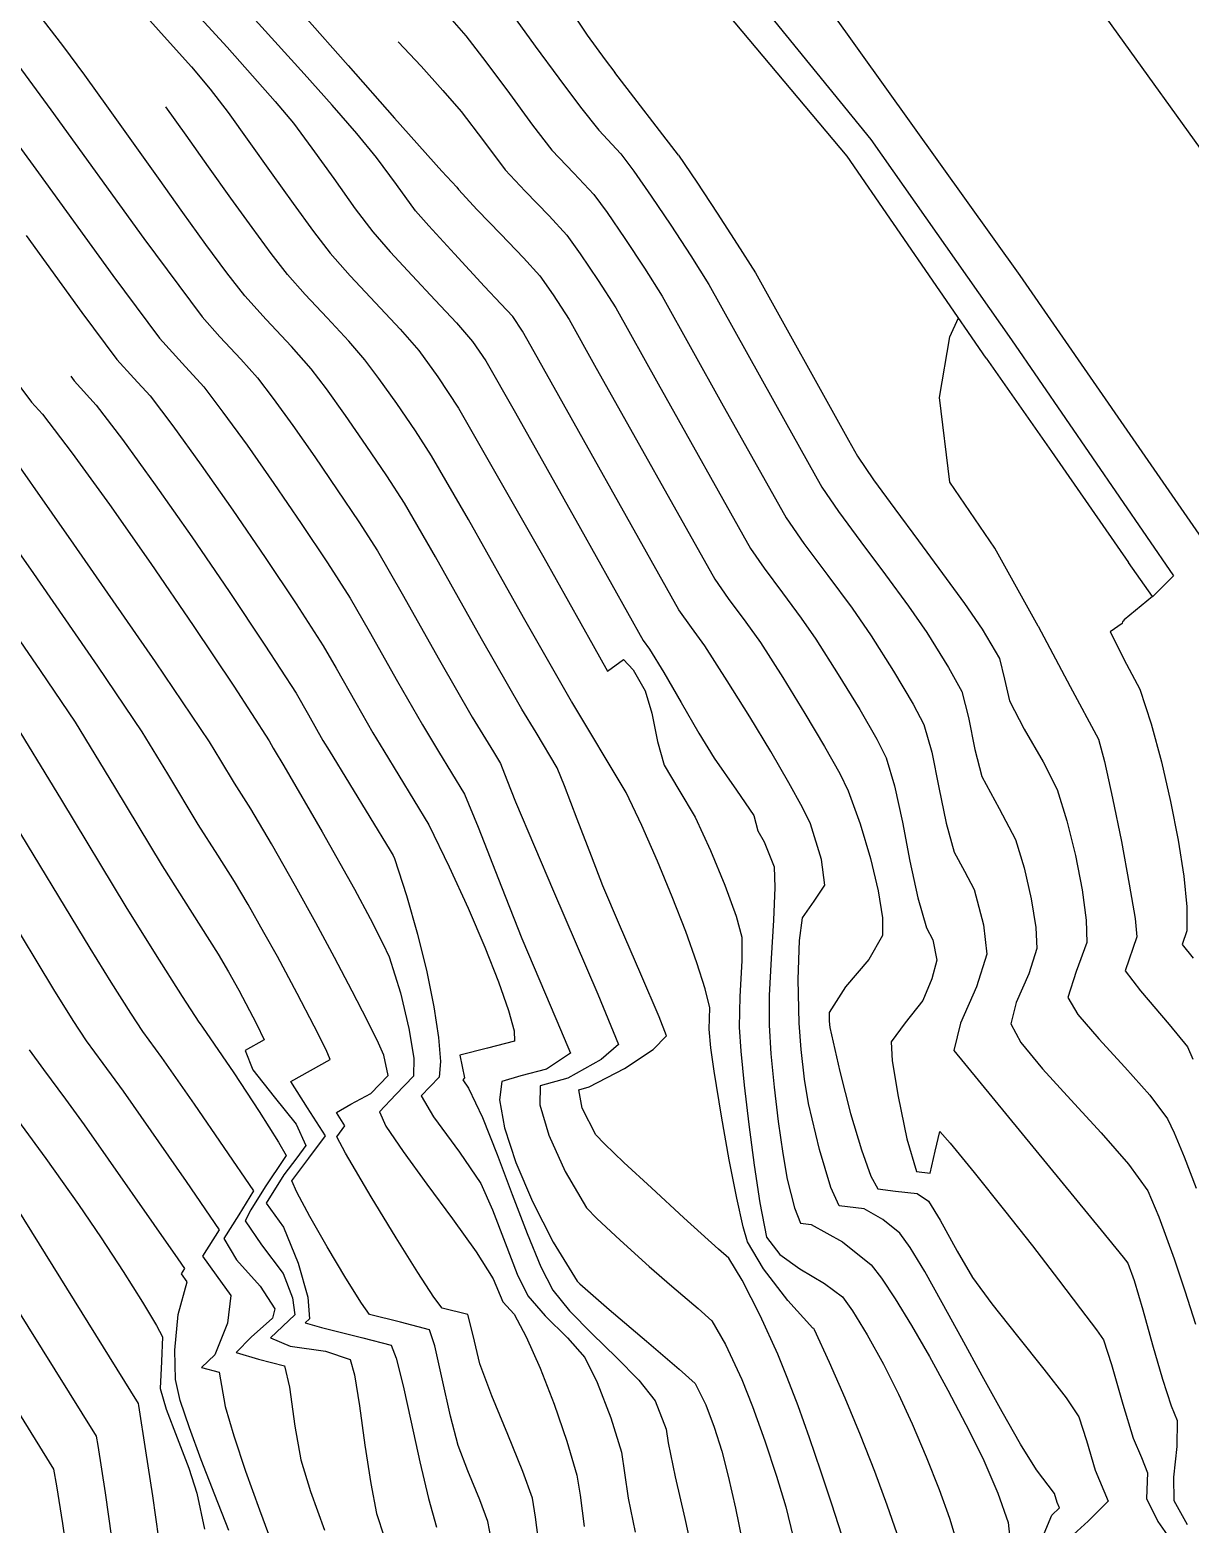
# Model space of a CAD drawing. Extents: x 62300 to 62638, y 108261 to 108784.
# Drawn here: x 62502.25 to 62534.01, y 108554.61 to 108595.49 of the extents above; entities that cross this region are included whole.
import ezdxf

# ---------------------------------------------------------------- set-up
doc = ezdxf.new("R2010")
doc.units = 0
doc.header["$MEASUREMENT"] = 0
for name, color, linetype in [('Bâti', 7, 'Continuous'), ('curve livello 5m', 7, 'Continuous'), ('Strade', 7, 'Continuous')]:
    doc.layers.add(name, color=color, linetype=linetype)
doc.layers.add('no_plot', color=5, linetype='Continuous', plot=False)

msp = doc.modelspace()

# ---------------------------------------------------------------- linework, layer by layer
at = {"layer": 'Bâti', "color": 2, "linetype": 'Continuous'}
for p, q in [((62524.618, 108592.041), (62515.231, 108603.235)), ((62520.635, 108598.208), (62525.27, 108592.494)), ((62525.27, 108592.494), (62529.116, 108587.012)), ((62528.423, 108586.509), (62524.618, 108592.041)), ((62528.423, 108586.509), (62524.618, 108592.041)), ((62529.116, 108587.012), (62533.548, 108580.556)), ((62528.423, 108586.509), (62530.214, 108583.96)), ((62530.214, 108583.96), (62532.322, 108580.924)), ((62532.978, 108579.986), (62532.322, 108580.924)), ((62533.548, 108580.556), (62532.982, 108579.99))]:
    msp.add_line(p, q, dxfattribs=at)
at = {"layer": 'curve livello 5m', "color": 2, "flags": 128}
for points in [[(62512.33, 108595.171), (62512.958, 108594.497), (62513.556, 108593.839), (62514.057, 108593.26), (62514.057, 108593.26), (62514.664, 108592.454), (62515.259, 108591.667), (62515.259, 108591.667), (62515.805, 108591.078), (62516.461, 108590.406), (62516.947, 108589.875), (62516.947, 108589.875), (62517.313, 108589.369), (62517.808, 108588.633), (62518.284, 108587.886), (62518.284, 108587.886), (62519.444, 108585.805), (62521.971, 108581.305), (62522.346, 108580.766), (62522.846, 108580.089), (62523.356, 108579.4), (62523.762, 108578.822), (62523.762, 108578.822), (62524.376, 108577.858), (62524.962, 108576.895), (62525.428, 108576.084), (62525.685, 108575.579), (62525.685, 108575.579), (62525.919, 108574.806), (62526.131, 108573.818), (62526.336, 108572.751), (62526.551, 108571.74), (62526.79, 108570.921), (62526.79, 108570.921), (62526.963, 108570.598), (62527.072, 108570.04), (62526.941, 108569.523), (62526.692, 108568.936), (62526.692, 108568.936), (62526.211, 108568.327), (62525.82, 108567.802), (62525.82, 108567.802), (62525.853, 108567.286), (62526.013, 108566.304), (62526.252, 108565.148), (62526.252, 108565.148), (62526.518, 108564.255), (62526.893, 108564.209), (62527.025, 108564.807), (62527.16, 108565.348), (62527.16, 108565.348), (62527.439, 108565.031), (62528.094, 108564.23), (62528.929, 108563.185), (62528.929, 108563.185), (62529.689, 108562.217), (62530.404, 108561.294), (62531.01, 108560.501), (62531.442, 108559.923), (62531.634, 108559.645), (62531.634, 108559.645), (62531.855, 108558.974), (62532.164, 108557.888), (62532.45, 108556.958), (62532.45, 108556.958), (62532.674, 108556.428), (62532.845, 108556.007), (62532.845, 108556.007), (62532.817, 108555.303), (62533.119, 108554.681), (62533.632, 108553.951)], [(62525.987, 108554.34), (62525.717, 108555.129), (62525.377, 108556.047), (62524.986, 108557.039), (62524.566, 108558.051), (62524.139, 108559.029), (62523.725, 108559.918), (62523.704, 108559.955), (62523.68, 108559.971), (62522.992, 108560.721), (62522.33, 108561.594), (62521.892, 108562.328), (62521.773, 108562.741), (62521.6, 108563.526), (62521.394, 108564.573), (62521.179, 108565.768), (62520.975, 108567), (62520.888, 108567.643), (62520.839, 108568.148), (62520.857, 108568.737), (62520.731, 108569.256), (62520.505, 108569.969), (62520.199, 108570.823), (62519.833, 108571.767), (62519.427, 108572.751), (62519, 108573.721), (62518.573, 108574.627), (62517.082, 108577.104), (62517.073, 108577.119), (62515.76, 108579.417), (62514.251, 108582.097), (62513.243, 108583.841), (62512.8, 108584.522), (62512.292, 108585.269), (62511.803, 108585.959), (62511.421, 108586.469), (62510.975, 108586.98), (62510.384, 108587.612), (62509.782, 108588.257), (62509.302, 108588.801), (62508.855, 108589.375), (62508.329, 108590.087), (62507.749, 108590.893), (62507.139, 108591.75), (62506.525, 108592.614), (62505.972, 108593.385)], [(62503.372, 108586.014), (62503.463, 108585.892), (62503.463, 108585.892), (62504.066, 108585.227), (62504.784, 108584.285), (62505.681, 108583.048), (62506.68, 108581.625), (62507.706, 108580.127), (62508.684, 108578.662), (62509.536, 108577.341), (62509.536, 108577.341), (62509.871, 108576.755), (62510.271, 108576.049), (62510.271, 108576.049), (62510.437, 108575.778), (62512.109, 108573.04), (62512.189, 108572.9), (62512.228, 108572.824), (62512.561, 108571.804), (62512.859, 108570.752), (62513.111, 108569.72), (62513.307, 108568.76), (62513.435, 108567.926), (62513.486, 108567.268), (62513.448, 108566.84), (62513.448, 108566.84), (62512.957, 108566.327), (62513.296, 108565.755), (62514.01, 108564.788), (62514.593, 108563.927), (62514.593, 108563.927), (62514.915, 108563.208), (62515.259, 108562.307), (62515.591, 108561.447), (62515.875, 108560.851), (62515.875, 108560.851), (62516.353, 108560.303), (62516.968, 108559.707), (62517.436, 108559.167), (62517.436, 108559.167), (62517.776, 108558.478), (62518.15, 108557.517), (62518.446, 108556.573), (62518.446, 108556.573), (62518.527, 108556.006), (62518.621, 108555.315), (62518.621, 108555.315), (62518.818, 108554.39)], [(62532.978, 108579.986), (62532.205, 108579.347), (62532.17, 108579.318), (62532.157, 108579.307), (62532.143, 108579.248), (62531.819, 108579.021), (62532.266, 108578.138), (62532.632, 108577.454), (62532.938, 108576.506), (62533.222, 108575.463), (62533.473, 108574.383), (62533.68, 108573.322), (62533.831, 108572.34), (62533.915, 108571.494), (62533.92, 108570.841), (62533.92, 108570.841), (62533.791, 108570.466), (62534.089, 108570.089)], [(62492.887, 108577.024), (62493.744, 108575.857), (62494.552, 108574.567), (62495.768, 108572.557), (62497.071, 108570.397), (62498.142, 108568.66), (62498.142, 108568.66), (62498.813, 108567.618), (62499.496, 108566.579), (62499.988, 108565.855), (62499.988, 108565.855), (62500.432, 108565.261), (62501.069, 108564.427), (62501.611, 108563.709), (62501.611, 108563.709), (62501.626, 108563.688), (62501.712, 108563.545), (62505.213, 108557.906), (62505.222, 108557.855), (62505.417, 108556.607), (62505.601, 108555.376), (62505.767, 108554.217)], [(62501.647, 108576.823), (62503.111, 108574.415), (62504.877, 108571.494), (62504.877, 108571.494), (62505.681, 108570.208), (62506.421, 108569.04), (62506.876, 108568.34), (62506.876, 108568.34), (62506.911, 108568.293), (62506.97, 108568.208), (62507.828, 108566.956), (62508.522, 108565.894), (62509.055, 108565.057), (62509.267, 108564.696), (62509.267, 108564.696), (62509.205, 108564.613), (62508.69, 108563.837), (62508.295, 108563.205), (62508.139, 108562.905), (62508.139, 108562.905), (62508.59, 108562.252), (62509.183, 108561.462), (62509.183, 108561.462), (62509.434, 108560.799), (62509.503, 108560.334), (62509.503, 108560.334), (62508.839, 108559.705), (62509.374, 108559.476), (62510.336, 108559.335), (62511.011, 108559.111), (62511.011, 108559.111), (62511.133, 108558.694), (62511.271, 108557.839), (62511.421, 108556.771), (62511.579, 108555.715), (62511.738, 108554.897), (62511.738, 108554.897), (62511.949, 108554.254)]]:
    msp.add_lwpolyline(points, dxfattribs=at)
at = {"layer": 'no_plot'}
msp.add_line((62520.001, 108592.062), (62518.264, 108594.332), dxfattribs=at)
at = {"layer": 'no_plot', "flags": 128}
for points in [[(62511.936, 108606.747), (62512.145, 108606.059), (62512.474, 108605.265), (62512.862, 108604.497), (62513.247, 108603.89), (62513.367, 108603.788), (62514.761, 108600.876), (62515.127, 108600.102), (62515.393, 108599.537), (62515.756, 108598.77), (62517.172, 108595.842), (62517.506, 108595.347), (62517.999, 108594.675), (62518.264, 108594.332)], [(62500.608, 108596.321), (62502.822, 108593.303), (62505.37, 108589.788), (62506.966, 108587.638), (62507.447, 108587.099), (62508.027, 108586.482), (62508.479, 108585.972), (62508.91, 108585.407), (62509.447, 108584.665), (62510.047, 108583.811), (62510.663, 108582.912), (62511.249, 108582.034), (62511.76, 108581.241), (62512.443, 108580.061), (62513.464, 108578.246), (62514.352, 108576.691), (62514.936, 108575.735), (62515.126, 108575.424), (62515.306, 108574.972), (62515.543, 108574.371), (62516.583, 108571.922), (62517.792, 108569.109), (62518.363, 108567.729), (62517.89, 108567.32), (62516.97, 108566.813), (62516.22, 108566.603), (62516.21, 108566.081), (62516.457, 108565.245), (62516.901, 108564.251), (62517.484, 108563.257), (62517.771, 108562.971), (62518.407, 108562.378), (62519.201, 108561.656), (62519.821, 108561.119), (62520.54, 108560.504), (62520.919, 108560.168), (62521.288, 108559.523), (62521.738, 108558.565), (62522.029, 108557.825), (62522.363, 108556.889), (62522.685, 108555.92), (62522.939, 108555.081), (62523.137, 108554.249)], [(62505.296, 108596.015), (62506.009, 108595.224), (62506.668, 108594.483), (62507.181, 108593.875), (62507.672, 108593.232), (62508.244, 108592.444), (62508.854, 108591.587), (62509.457, 108590.74), (62510.01, 108589.979), (62510.47, 108589.383), (62511.019, 108588.76), (62511.707, 108588.024), (62512.382, 108587.301), (62512.892, 108586.717), (62513.414, 108585.997), (62513.984, 108585.141), (62516.312, 108581.056), (62517.666, 108578.645), (62518.06, 108577.944), (62518.493, 108578.265), (62518.764, 108577.983), (62519.092, 108577.404), (62519.269, 108576.793), (62519.429, 108576.019), (62519.609, 108575.371), (62520.012, 108574.695), (62520.463, 108573.954), (62520.88, 108573.043), (62521.271, 108572.089), (62521.577, 108571.246), (62521.738, 108570.666), (62521.737, 108570.017), (62521.681, 108569.043), (62521.66, 108568.204), (62521.709, 108567.544), (62521.804, 108566.617), (62521.931, 108565.541), (62522.077, 108564.429), (62522.229, 108563.399), (62522.414, 108562.458), (62522.774, 108561.984), (62523.321, 108561.596), (62523.995, 108561.191), (62524.49, 108560.827), (62524.769, 108560.44), (62525.167, 108559.784), (62525.61, 108558.984), (62526.027, 108558.165), (62526.402, 108557.347), (62526.784, 108556.445), (62527.134, 108555.555), (62527.417, 108554.773), (62527.593, 108554.192)], [(62506.922, 108595.819), (62507.645, 108595.02), (62508.343, 108594.241), (62508.965, 108593.531), (62509.461, 108592.939), (62509.97, 108592.261), (62510.568, 108591.424), (62511.156, 108590.601), (62511.638, 108589.965), (62512.114, 108589.419), (62512.712, 108588.774), (62513.345, 108588.101), (62513.925, 108587.474), (62514.363, 108586.965), (62514.726, 108586.442), (62515.5, 108585.083), (62515.95, 108584.282), (62517.318, 108581.846), (62519.038, 108578.784), (62519.208, 108578.548), (62519.599, 108577.909), (62520.077, 108577.085), (62520.563, 108576.246), (62520.977, 108575.563), (62521.594, 108574.686), (62522.067, 108573.999), (62522.174, 108573.575), (62522.352, 108573.28), (62522.618, 108572.596), (62522.637, 108572.024), (62522.599, 108571.129), (62522.538, 108570.087), (62522.487, 108569.072), (62522.481, 108568.26), (62522.532, 108567.478), (62522.62, 108566.564), (62522.732, 108565.62), (62522.856, 108564.746), (62522.98, 108564.044), (62523.176, 108563.26), (62523.338, 108562.843), (62523.631, 108562.807), (62524.496, 108562.33), (62525.276, 108561.698), (62525.556, 108561.339), (62525.933, 108560.771), (62526.379, 108560.04), (62526.869, 108559.192), (62527.375, 108558.274), (62527.87, 108557.332), (62528.329, 108556.411), (62528.745, 108555.449), (62529.022, 108554.652), (62529.079, 108554.134)], [(62529.964, 108554.242), (62530.219, 108554.852), (62530.219, 108554.852), (62530.432, 108555.054), (62530.372, 108555.197), (62530.296, 108555.447), (62529.8, 108556.096), (62529.365, 108556.796), (62528.858, 108557.678), (62528.312, 108558.667), (62527.756, 108559.687), (62527.222, 108560.663), (62526.742, 108561.518), (62526.345, 108562.179), (62526.062, 108562.569), (62526.062, 108562.569), (62525.598, 108562.946), (62525.082, 108563.23), (62525.082, 108563.23), (62524.398, 108563.314), (62524.17, 108563.817), (62523.861, 108564.856), (62523.562, 108566.12), (62523.562, 108566.12), (62523.454, 108566.783), (62523.357, 108567.596), (62523.302, 108568.316), (62523.302, 108568.316), (62523.282, 108569.509), (62523.316, 108570.575), (62523.393, 108571.193), (62523.393, 108571.193), (62523.719, 108571.654), (62524.012, 108572.087), (62524.012, 108572.087), (62523.921, 108572.79), (62523.613, 108573.77), (62523.613, 108573.77), (62523.397, 108574.213), (62523.022, 108574.894), (62522.527, 108575.745), (62521.953, 108576.698), (62521.339, 108577.685), (62520.726, 108578.639), (62520.726, 108578.639), (62520.363, 108579.142), (62520.016, 108579.624), (62520.016, 108579.624), (62515.968, 108586.831), (62515.735, 108587.249), (62515.467, 108587.648), (62515.139, 108587.997), (62514.693, 108588.469), (62514.693, 108588.469), (62513.872, 108589.363), (62513.173, 108590.133), (62512.806, 108590.547), (62512.806, 108590.547), (62512.282, 108591.261), (62511.74, 108592.003), (62511.74, 108592.003), (62511.196, 108592.656), (62510.519, 108593.432), (62509.757, 108594.287), (62508.953, 108595.178), (62508.152, 108596.063)], [(62509.766, 108595.866), (62510.956, 108594.515), (62512.229, 108593.082), (62513.525, 108591.631), (62513.931, 108591.19), (62513.979, 108591.127), (62514.491, 108590.567), (62515.137, 108589.902), (62515.761, 108589.258), (62516.207, 108588.761), (62516.571, 108588.246), (62517.009, 108587.567), (62517.706, 108586.318), (62520.993, 108580.465), (62521.366, 108579.937), (62521.846, 108579.29), (62522.244, 108578.731), (62522.858, 108577.772), (62523.463, 108576.79), (62524.002, 108575.881), (62524.416, 108575.143), (62524.649, 108574.674), (62524.978, 108573.768), (62525.259, 108572.823), (62525.47, 108571.935), (62525.587, 108571.199), (62525.59, 108570.709), (62525.212, 108570.06), (62524.578, 108569.308), (62524.13, 108568.602), (62524.123, 108568.372), (62524.143, 108568.196), (62524.415, 108566.989), (62524.714, 108565.839), (62525.009, 108564.85), (62525.267, 108564.13), (62525.458, 108563.784), (62525.947, 108563.713), (62526.533, 108563.653), (62526.848, 108563.441), (62527.168, 108562.925), (62527.631, 108562.078), (62528.05, 108561.359), (62528.582, 108560.633), (62529.28, 108559.749), (62530.005, 108558.847), (62530.614, 108558.066), (62530.965, 108557.546), (62531.168, 108556.891), (62531.411, 108556.078), (62531.762, 108555.232), (62531.212, 108554.684), (62530.513, 108554.047)], [(62513.672, 108595.913), (62514.183, 108595.33), (62514.732, 108594.624), (62515.373, 108593.751), (62516.009, 108592.886), (62516.54, 108592.206), (62517.136, 108591.576), (62517.687, 108590.988), (62518.047, 108590.5), (62518.537, 108589.786), (62519.07, 108588.977), (62519.558, 108588.205), (62521.182, 108585.291), (62522.949, 108582.145), (62523.437, 108581.443), (62524.088, 108580.563), (62524.752, 108579.666), (62525.28, 108578.914), (62525.892, 108577.945), (62526.426, 108577.045), (62526.721, 108576.483), (62526.937, 108575.73), (62527.132, 108574.765), (62527.328, 108573.786), (62527.549, 108572.993), (62527.827, 108572.475), (62528.097, 108571.969), (62528.351, 108571.004), (62528.441, 108570.2), (62528.164, 108569.311), (62527.72, 108568.317), (62527.537, 108567.568), (62531.571, 108562.651), (62532.175, 108561.913), (62532.304, 108561.744), (62532.472, 108561.277), (62532.71, 108560.474), (62532.981, 108559.514), (62533.253, 108558.576), (62533.489, 108557.839), (62533.654, 108557.441), (62533.646, 108556.727), (62533.553, 108555.894), (62533.565, 108555.255), (62533.927, 108554.597)], [(62515.437, 108595.929), (62516.082, 108595.047), (62516.723, 108594.17), (62517.317, 108593.378), (62517.82, 108592.746), (62518.427, 108592.102), (62518.78, 108591.628), (62519.255, 108590.947), (62519.793, 108590.146), (62520.339, 108589.309), (62520.832, 108588.523), (62522.92, 108584.778), (62523.927, 108582.985), (62524.386, 108582.318), (62524.997, 108581.484), (62525.665, 108580.586), (62526.297, 108579.725), (62526.798, 108579.005), (62527.396, 108578.044), (62527.756, 108577.388), (62527.945, 108576.682), (62528.116, 108575.803), (62528.308, 108575.065), (62528.777, 108574.192), (62529.23, 108573.34), (62529.466, 108572.563), (62529.659, 108571.715), (62529.783, 108570.934), (62529.811, 108570.36), (62529.593, 108569.662), (62529.244, 108568.881), (62529.101, 108568.293), (62529.372, 108567.787), (62529.964, 108567.066), (62530.742, 108566.214), (62531.572, 108565.317), (62532.32, 108564.458), (62532.85, 108563.722), (62533.15, 108563.015), (62533.573, 108561.865), (62533.864, 108560.989), (62534.15, 108560.075)], [(62524.47, 108554.3), (62524.202, 108555.149), (62523.902, 108556.056), (62523.587, 108556.971), (62523.274, 108557.842), (62522.98, 108558.622), (62522.723, 108559.259), (62522.723, 108559.259), (62522.241, 108560.313), (62521.744, 108561.285), (62521.382, 108561.883), (62521.382, 108561.883), (62521.097, 108562.13), (62520.15, 108562.987), (62519.26, 108563.804), (62518.509, 108564.505), (62517.976, 108565.015), (62517.742, 108565.259), (62517.742, 108565.259), (62517.363, 108565.991), (62517.276, 108566.491), (62517.276, 108566.491), (62517.553, 108566.568), (62518.526, 108567.075), (62519.313, 108567.594), (62519.678, 108567.967), (62519.678, 108567.967), (62519.472, 108568.485), (62518.97, 108569.652), (62518.387, 108571.002), (62517.936, 108572.072), (62517.936, 108572.072), (62517.619, 108572.881), (62517.232, 108573.897), (62516.884, 108574.807), (62516.684, 108575.301), (62516.684, 108575.301), (62516.104, 108576.264), (62515.712, 108576.905), (62514.612, 108578.831), (62513.347, 108581.079), (62512.501, 108582.541), (62512.501, 108582.541), (62512.016, 108583.291), (62511.457, 108584.121), (62510.886, 108584.946), (62510.363, 108585.675), (62509.95, 108586.221), (62509.95, 108586.221), (62509.407, 108586.832), (62508.712, 108587.573), (62508.134, 108588.219), (62508.134, 108588.219), (62507.642, 108588.848), (62507.068, 108589.619), (62506.436, 108590.493), (62505.767, 108591.432), (62505.082, 108592.396), (62504.404, 108593.349), (62503.753, 108594.251), (62503.152, 108595.063), (62502.622, 108595.747)], [(62500.714, 108594), (62502.484, 108591.586), (62504.522, 108588.775), (62505.798, 108587.056), (62506.416, 108586.377), (62507.008, 108585.724), (62507.534, 108585.033), (62508.192, 108584.126), (62508.925, 108583.083), (62509.677, 108581.984), (62510.394, 108580.91), (62511.019, 108579.941), (62511.538, 108579.042), (62512.315, 108577.661), (62512.992, 108576.477), (62513.437, 108575.749), (62514.148, 108574.584), (62514.517, 108573.673), (62515.154, 108572.042), (62515.713, 108570.633), (62516.205, 108569.474), (62516.777, 108568.144), (62517.047, 108567.491), (62516.388, 108567.057), (62515.686, 108566.876), (62515.163, 108566.715), (62515.101, 108566.217), (62515.24, 108565.453), (62515.55, 108564.499), (62516.004, 108563.431), (62516.572, 108562.324), (62517.226, 108561.255), (62517.305, 108561.182), (62518.109, 108560.482), (62519.129, 108559.61), (62520.025, 108558.842), (62520.457, 108558.453), (62520.754, 108557.871), (62520.981, 108557.262), (62521.19, 108556.606), (62521.365, 108555.915), (62521.561, 108555.045), (62521.745, 108554.148)], [(62520.001, 108592.062), (62520.502, 108591.326), (62521.062, 108590.483), (62521.61, 108589.635), (62522.107, 108588.842), (62524.658, 108584.265), (62524.905, 108583.825), (62525.344, 108583.181), (62525.921, 108582.386), (62526.571, 108581.51), (62527.231, 108580.623), (62527.834, 108579.795), (62528.316, 108579.096), (62528.792, 108578.292), (62528.929, 108577.724), (62529.067, 108577.138), (62529.464, 108576.355), (62529.987, 108575.466), (62530.364, 108574.711), (62530.632, 108573.852), (62530.868, 108572.902), (62531.051, 108571.964), (62531.161, 108571.136), (62531.181, 108570.521), (62530.892, 108569.724), (62530.664, 108569.017), (62530.932, 108568.555), (62531.508, 108567.885), (62532.222, 108567.114), (62532.906, 108566.348), (62533.391, 108565.694), (62533.571, 108565.314), (62533.845, 108564.652), (62534.177, 108563.798)], [(62502.147, 108589.869), (62503.674, 108587.763), (62504.631, 108586.474), (62505.094, 108585.965), (62505.537, 108585.476), (62506.159, 108584.659), (62506.936, 108583.587), (62507.802, 108582.354), (62508.692, 108581.055), (62509.539, 108579.786), (62510.277, 108578.641), (62510.634, 108578.024), (62511.167, 108577.076), (62511.632, 108576.263), (62511.937, 108575.763), (62513.17, 108573.744), (62513.726, 108572.594), (62514.242, 108571.46), (62514.698, 108570.392), (62515.074, 108569.442), (62515.349, 108568.663), (62515.503, 108568.106), (62515.515, 108567.822), (62514.777, 108567.629), (62514.02, 108567.436), (62514.146, 108566.817), (62514.098, 108566.767), (62514.257, 108566.533), (62514.635, 108565.73), (62515.04, 108564.72), (62515.454, 108563.624), (62515.857, 108562.561), (62516.233, 108561.649), (62516.561, 108561.009), (62517.018, 108560.438), (62517.637, 108559.811), (62518.308, 108559.166), (62518.92, 108558.544), (62519.364, 108557.984), (62519.668, 108557.204), (62519.72, 108556.826), (62519.912, 108555.903), (62520.174, 108554.756), (62520.408, 108553.718)], [(62529.844, 108579.176), (62528.661, 108581.315), (62527.433, 108583.121), (62527.144, 108585.432), (62527.433, 108587.094), (62527.663, 108587.614)], [(62501.977, 108585.737), (62502.295, 108585.31), (62502.595, 108584.979), (62503.409, 108583.911), (62504.425, 108582.509), (62505.558, 108580.896), (62506.721, 108579.198), (62507.829, 108577.538), (62508.794, 108576.041), (62508.911, 108575.835), (62508.937, 108575.792), (62509.203, 108575.357), (62510.251, 108573.548), (62511.133, 108571.979), (62511.559, 108571.179), (62511.912, 108570.494), (62512.085, 108570.13), (62512.391, 108569.143), (62512.624, 108568.167), (62512.755, 108567.356), (62512.751, 108566.863), (62512.262, 108566.363), (62511.817, 108565.887), (62511.99, 108565.497), (62512.462, 108564.799), (62513.112, 108563.913), (62513.82, 108562.959), (62514.466, 108562.055), (62514.928, 108561.32), (62515.19, 108560.693), (62515.508, 108560.35), (62515.837, 108559.731), (62516.215, 108558.874), (62516.599, 108557.887), (62516.949, 108556.875), (62517.224, 108555.943), (62517.31, 108555.395), (62517.418, 108554.54)], [(62516.198, 108553.952), (62516.088, 108554.797), (62516.002, 108555.312), (62516.002, 108555.312), (62515.745, 108556.042), (62515.331, 108557.054), (62514.895, 108558.114), (62514.569, 108558.991), (62514.569, 108558.991), (62514.383, 108559.77), (62514.234, 108560.341), (62514.234, 108560.341), (62513.533, 108560.519), (62513.305, 108560.814), (62512.863, 108561.487), (62512.27, 108562.437), (62511.589, 108563.561), (62510.884, 108564.759), (62510.884, 108564.759), (62510.647, 108565.2), (62510.873, 108565.503), (62510.642, 108565.866), (62511.038, 108566.1), (62511.578, 108566.389), (62511.578, 108566.389), (62512.054, 108566.885), (62511.941, 108567.437), (62511.792, 108567.767), (62511.486, 108568.381), (62511.069, 108569.192), (62510.584, 108570.113), (62510.077, 108571.057), (62510.077, 108571.057), (62509.52, 108572.06), (62508.859, 108573.218), (62508.292, 108574.182), (62508.292, 108574.182), (62507.85, 108574.88), (62507.474, 108575.501), (62507.163, 108576.014), (62507.163, 108576.014), (62505.689, 108578.198), (62503.455, 108581.424), (62501.13, 108584.723)], [(62514.922, 108553.969), (62514.78, 108554.682), (62514.78, 108554.682), (62514.564, 108555.272), (62514.234, 108556.068), (62513.972, 108556.758), (62513.972, 108556.758), (62513.763, 108557.562), (62513.535, 108558.583), (62513.329, 108559.482), (62513.186, 108559.922), (62513.186, 108559.922), (62512.395, 108560.133), (62511.541, 108560.34), (62511.541, 108560.34), (62511.322, 108560.649), (62510.893, 108561.336), (62510.383, 108562.193), (62510.383, 108562.193), (62509.914, 108563.022), (62509.555, 108563.69), (62509.414, 108563.997), (62509.414, 108563.997), (62509.88, 108564.619), (62510.337, 108565.234), (62509.843, 108565.994), (62509.393, 108566.717), (62509.393, 108566.717), (62509.929, 108567.017), (62510.472, 108567.319), (62510.472, 108567.319), (62510.355, 108567.588), (62510.029, 108568.234), (62509.562, 108569.128), (62509.022, 108570.136), (62509.022, 108570.136), (62508.655, 108570.796), (62508.219, 108571.559), (62507.846, 108572.194), (62507.846, 108572.194), (62507.39, 108572.915), (62506.859, 108573.751), (62506.859, 108573.751), (62506.02, 108575.139), (62505.324, 108576.284), (62505.324, 108576.284), (62504.111, 108578.082), (62502.271, 108580.738), (62500.357, 108583.455)], [(62501.087, 108580.052), (62502.532, 108577.966), (62503.485, 108576.554), (62504.565, 108574.777), (62505.868, 108572.623), (62506.692, 108571.325), (62507.4, 108570.206), (62507.685, 108569.717), (62507.966, 108569.214), (62508.451, 108568.299), (62508.664, 108567.858), (62508.145, 108567.568), (62508.355, 108567.035), (62508.935, 108566.299), (62509.535, 108565.547), (62509.802, 108564.965), (62509.555, 108564.628), (62509.202, 108564.161), (62508.72, 108563.389), (62509.193, 108562.736), (62509.596, 108561.748), (62509.86, 108560.818), (62509.905, 108560.224), (62509.783, 108560.11), (62510.235, 108559.986), (62511.36, 108559.703), (62512.138, 108559.503), (62512.273, 108559.149), (62512.463, 108558.394), (62512.687, 108557.396), (62512.926, 108556.314), (62513.162, 108555.304), (62513.374, 108554.524)], [(62529.839, 108579.185), (62529.844, 108579.176), (62530.726, 108577.53), (62531.498, 108576.082), (62531.661, 108575.478), (62531.883, 108574.475), (62532.125, 108573.283), (62532.343, 108572.114), (62532.499, 108571.177), (62532.55, 108570.681), (62532.228, 108569.742), (62532.65, 108569.196), (62533.434, 108568.278), (62533.931, 108567.665), (62534.077, 108567.329)], [(62500.201, 108573.69), (62502.896, 108569.237), (62503.428, 108568.388), (62503.785, 108567.834), (62504.243, 108567.207), (62504.799, 108566.45), (62504.799, 108566.45), (62506.527, 108563.981), (62507.43, 108562.663), (62506.977, 108561.938), (62507.349, 108561.414), (62507.753, 108560.865), (62507.661, 108560.101), (62507.31, 108559.237), (62506.949, 108558.895), (62507.433, 108558.763), (62507.594, 108557.826), (62507.829, 108557.022), (62508.154, 108556.059), (62508.536, 108554.999), (62508.938, 108553.909)], [(62501.656, 108574.052), (62503.887, 108570.366), (62504.467, 108569.436), (62505.002, 108568.592), (62505.33, 108568.087), (62505.855, 108567.372), (62506.748, 108566.094), (62508.372, 108563.726), (62507.964, 108563.072), (62507.558, 108562.421), (62507.906, 108561.834), (62508.554, 108561.119), (62508.954, 108560.493), (62508.885, 108560.239), (62508.304, 108559.724), (62507.894, 108559.3), (62508.51, 108559.117), (62509.222, 108558.937), (62509.351, 108558.355), (62509.504, 108557.284), (62509.666, 108556.362), (62509.931, 108555.5), (62510.31, 108554.443)], [(62507.696, 108554.432), (62507.313, 108555.41), (62506.941, 108556.364), (62506.614, 108557.242), (62506.366, 108557.991), (62506.23, 108558.559), (62506.23, 108558.559), (62506.218, 108559.363), (62506.308, 108560.341), (62506.308, 108560.341), (62506.553, 108561.238), (62506.396, 108561.454), (62506.487, 108561.601), (62506.305, 108561.867), (62503.744, 108565.529), (62503.229, 108566.232), (62502.626, 108567.047), (62502.24, 108567.58)], [(62501.438, 108566.313), (62502.688, 108564.607), (62503.576, 108563.351), (62504.204, 108562.44), (62504.798, 108561.523), (62505.327, 108560.682), (62505.712, 108560.044), (62505.876, 108559.735), (62505.852, 108559.054), (62505.813, 108558.313), (62505.978, 108557.748), (62506.278, 108556.963), (62506.596, 108556.136), (62506.818, 108555.45), (62507.028, 108554.465)], [(62501.457, 108561.202), (62504.059, 108557.01), (62504.106, 108556.754), (62504.305, 108555.466), (62504.485, 108554.235)], [(62503.284, 108553.669), (62503.149, 108554.619), (62502.99, 108555.654), (62502.99, 108555.654), (62502.906, 108556.114), (62501.202, 108558.859)]]:
    msp.add_lwpolyline(points, dxfattribs=at)
at = {"layer": 'Strade', "color": 2, "linetype": 'Continuous', "flags": 128}
for points in [[(62465.106, 108651.13), (62472.482, 108648.147), (62479.72, 108645.041), (62486.386, 108641.763), (62486.942, 108641.252), (62487.275, 108640.665), (62488.124, 108636.948), (62488.838, 108635.257), (62490.381, 108633.547), (62495.573, 108630.227), (62503.081, 108625.033), (62510.962, 108618.738), (62518.006, 108612.044), (62524.466, 108605.084), (62530.1, 108598.06), (62534.28, 108592.248), (62535.713, 108590.207), (62537.329, 108587.882), (62542.387, 108580.75), (62547.672, 108573.468), (62554.369, 108564.095), (62559.483, 108557.245), (62561.502, 108554.717)], [(62556.907, 108550.065), (62553.964, 108553.96), (62549.12, 108560.369), (62542.669, 108569.605), (62537.389, 108577.165), (62532.362, 108584.423), (62529.353, 108588.776), (62524.187, 108595.986), (62517.766, 108603.766), (62510.975, 108610.819), (62503.339, 108617.66), (62495.918, 108623.366), (62487.456, 108628.94), (62478.832, 108633.619), (62469.806, 108637.707), (62462.179, 108640.556), (62454.459, 108642.927), (62447.181, 108644.738)]]:
    msp.add_lwpolyline(points, dxfattribs=at)

doc.saveas('drawing.dxf')
